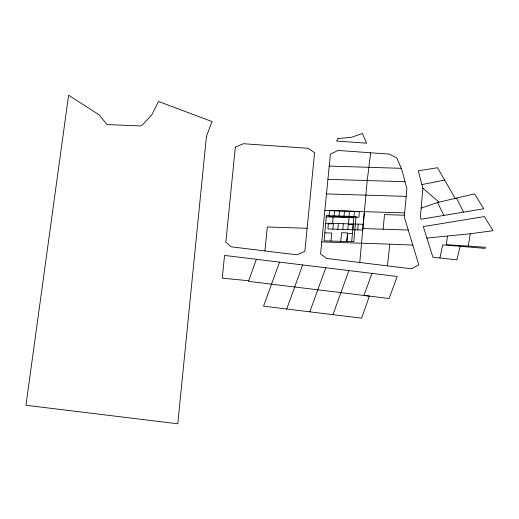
<?xml version="1.0" encoding="UTF-8"?>
<svg xmlns="http://www.w3.org/2000/svg" width="519" height="519" viewBox="0 0 519 519"><rect width="100%" height="100%" fill="white"/><g stroke="black" fill="none" stroke-linecap="round" stroke-linejoin="round"><path stroke-width="0.78" d="M455.169 198.375L437.517 167.747L418.269 170.809L422.881 188.222L420.371 216.981L421.058 219.239L483.74 208.768L474.522 193.866L437.523 202.527L443.868 215.333M330.992 241.037L331.712 233.044L324.829 232.836M333.146 217.091L332.536 223.851L325.66 223.644M332.874 229.145L333.393 223.397M334.015 216.501L334.528 210.753M337.856 229.294L338.369 223.546M338.991 216.65L339.504 210.902M340.762 241.329L341.541 232.713L347.509 232.888L346.737 241.51M342.832 229.443L343.351 223.695M343.967 216.799L344.486 211.051M347.808 229.593L348.327 223.845M348.943 216.948L349.462 211.201M346.919 241.517L347.639 233.524L352.388 233.66M349.066 217.597L348.463 224.325L353.218 224.468M351.674 241.659L353.822 217.746L326.263 216.877M352.784 229.742L353.303 223.994M353.919 217.098L354.438 211.35M357.76 229.891L358.279 224.143M364.39 211.648L359.784 262.491M404.424 215.229L404.269 216.832L418.775 264.813L411.599 268.81L326.639 258.449L320.58 253.875L330.408 154.137L338.064 150.445L389.302 154.104L396.776 157.912L401.751 169.408L406.896 188.806L404.424 215.229L384.521 214.594L383.126 229.203M264.93 250.93L267.311 226.972L307.118 228.295M387.466 265.864L389.795 244.17L412.806 245.052M447.456 236.249L446.372 244.683L485.323 247.258L485.122 248.374L442.746 244.858L439.898 257.962L432.956 257.366L423.296 226.595L484.324 216.579L493.05 230.689L470.253 233.758L426.8 238.085M370.683 152.774L367.212 180.58L362.859 228.535L408.258 230.027M468.32 246.129L470.253 233.758M460.081 246.57L456.83 259.876L439.898 257.962M332.971 314.67L348.885 270.574M309.824 311.841L325.783 267.765M256.386 259.312L248.452 281.356L389.101 298.509L397.21 276.465L224.539 255.426L222.268 278.158L248.659 280.747M286.709 309.013L302.668 264.943M279.533 262.127L263.561 306.184L361.6 318.173L369.398 296.102L363.916 295.441L372 273.396M421.13 208.125L438.938 202.047L422.881 188.222M421.915 184.576L444.582 180.119M405.008 181.708L327.924 179.347M406.189 196.377L326.483 193.924M363.255 224.292L328.417 223.248L327.898 228.996L362.742 230.04M329.228 166.08L401.278 168.318M324.862 210.396L404.638 212.926M321.748 241.906L389.795 244.17M456.551 198.044L463.467 211.986M326.373 215.644L324.116 240.835L353.796 241.724L356.06 216.533L326.373 215.644M329.552 210.604L329.033 216.352L358.901 217.247L359.414 211.499L329.552 210.604M206.426 136.335L177.783 423.789L25.95 405.274L68.605 95.211L99.012 114.77L107.05 124.586L140.636 125.929L142.654 124.761L151.691 114.971L158.529 101.471L212.05 121.582L206.426 136.335M235.328 147.13L225.856 242.152L231.026 246.804L296.939 254.823L304.848 251.332L314.579 152.742L308.189 148.324L243.379 143.718L235.328 147.13M338.064 138.567L336.578 141.064L366.68 143.212L362.366 133.474L351.707 137.23L338.064 138.567"/></g></svg>
